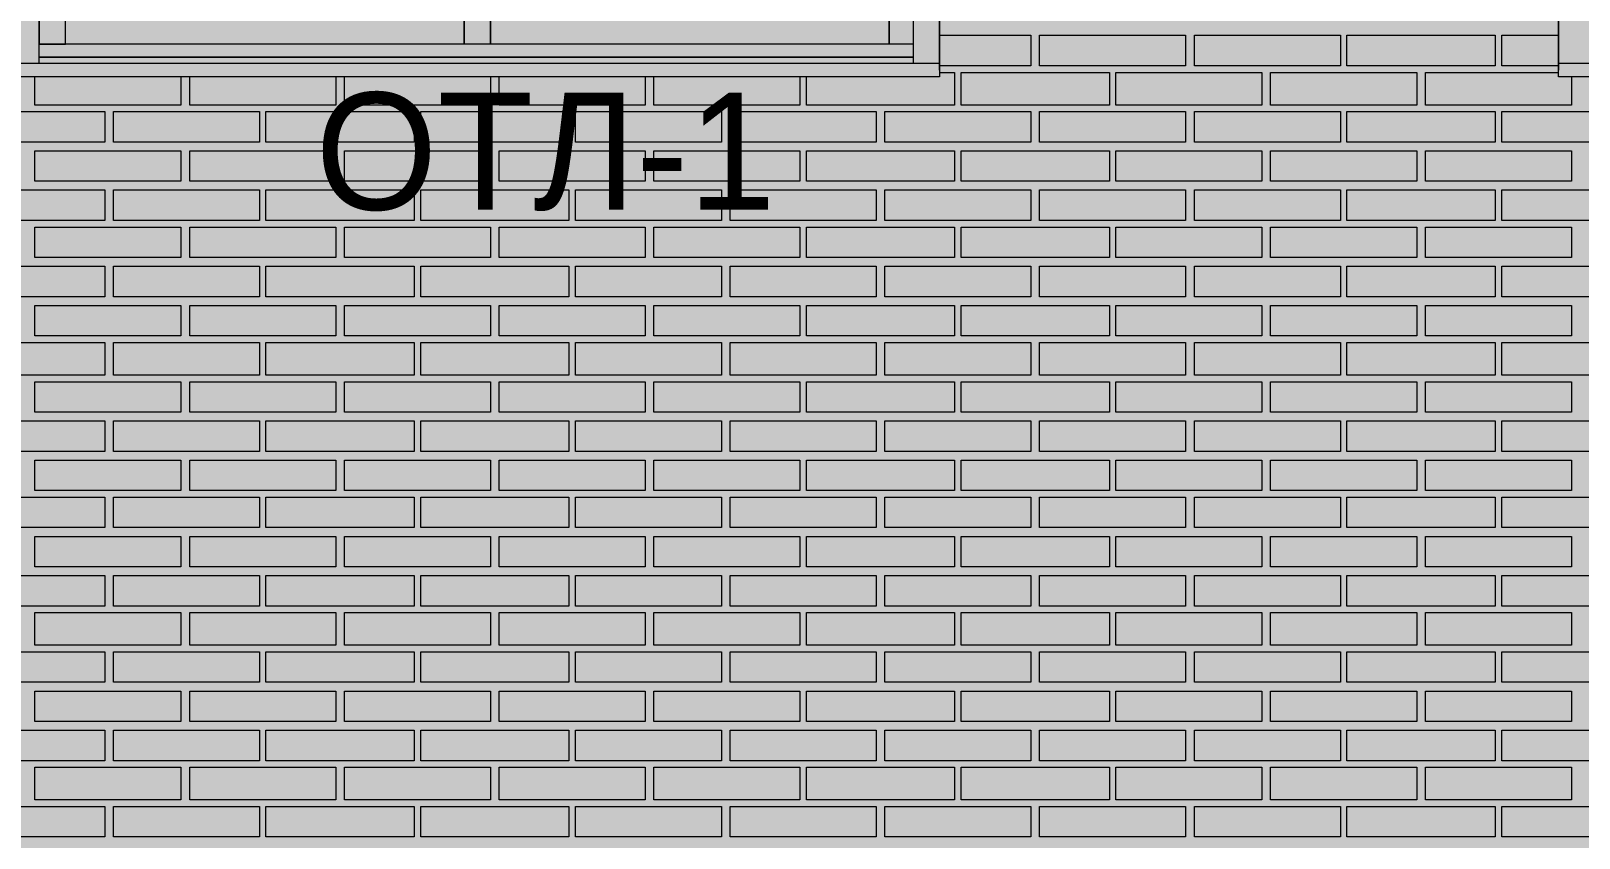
# Model space of a CAD drawing. Header units: millimetres. Extents: x -28928 to 100580, y -22867 to 36490.
# Drawn here: x 32026 to 35031, y 19599 to 21166 of the extents above; entities that cross this region are included whole.
import ezdxf

# ---------------------------------------------------------------- set-up
doc = ezdxf.new("R2010")
doc.units = ezdxf.units.MM
doc.layers.add('PDF _Геометрия', color=7, linetype='Continuous', true_color=0x8f8e8d)
doc.layers.add('PDF _Сплошная заливка', color=7, linetype='Continuous', true_color=0xffffff)
doc.layers.add('PDF _Текст', color=7, linetype='Continuous')

msp = doc.modelspace()

# ---------------------------------------------------------------- hatches: boundary and pattern name
at = {"layer": 'PDF _Сплошная заливка', "true_color": 0xdcd6cf, "transparency": 33554559}
msp.add_hatch(color=254, dxfattribs=at).paths.add_polyline_path([(19133.74774611586, 30089.12061882288), (19133.74774611586, 16343.3513880535), (52641.44005380855, 16343.3513880535), (52641.44005380855, 30089.12061882288)])

# ---------------------------------------------------------------- linework, layer by layer
at = {"layer": 'PDF _Геометрия', "color": 7, "lineweight": 9}
for points in [[(32041.82466919293, 21102.96677266893), (32041.82466919293, 21166.42831113047), (32041.82466919293, 22439.88984959204), (32041.82466919293, 21141.04369574586), (32092.59389996216, 21141.04369574586), (32092.59389996216, 22439.88984959204), (32092.59389996216, 23687.96677266897), (32041.82466919293, 23687.96677266897), (32041.82466919293, 22439.88984959204), (32041.82466919293, 23713.35138805359), (32041.82466919293, 23789.50523420743), (31991.05543842369, 23789.50523420743)], [(31991.05543842369, 23789.50523420743), (33789.13236150064, 23789.50523420743), (33789.13236150064, 21090.27446497663), (33789.13236150064, 21166.42831113047), (33789.13236150064, 22439.88984959204), (33789.13236150064, 23713.35138805359), (33789.13236150064, 23789.50523420743), (33738.36313073142, 23789.50523420743), (33738.36313073142, 23713.35138805359), (33738.36313073142, 22439.88984959204), (33738.36313073142, 21166.42831113047), (33738.36313073142, 21102.96677266893)], [(35041.44005380836, 23789.50523420743), (34990.67082303912, 23789.50523420743), (34990.67082303912, 23713.35138805359), (34990.67082303912, 22439.88984959204), (34990.67082303912, 21166.42831113047), (34990.67082303912, 21090.27446497663), (34990.67082303912, 23789.50523420743), (39788.36313073149, 23789.50523420743)], [(33738.36313073142, 21141.04369574586), (32041.82466919293, 21141.04369574586)], [(33789.13236150064, 21107.19754189971), (33789.13236150064, 21102.96677266893), (31991.05543842369, 21102.96677266893), (31991.05543842369, 21107.19754189971)], [(33789.13236150064, 21102.96677266893), (33789.13236150064, 21077.58215728432), (31991.05543842369, 21077.58215728432), (31991.05543842369, 21102.96677266893)], [(33738.36313073142, 21115.65908036124), (32041.82466919293, 21115.65908036124), (33738.36313073142, 21115.65908036124)], [(33738.36313073142, 21115.65908036124), (32041.82466919293, 21115.65908036124)], [(39788.36313073149, 21107.19754189971), (39788.36313073149, 21102.96677266893), (34990.67082303912, 21102.96677266893), (34990.67082303912, 21107.19754189971)], [(39788.36313073149, 21102.96677266893), (39788.36313073149, 21077.58215728432), (34990.67082303912, 21077.58215728432), (34990.67082303912, 21102.96677266893)], [(33789.13236150064, 21086.04369574586), (33789.13236150064, 21077.58215728432)], [(34990.67082303912, 21077.58215728432), (34990.67082303912, 21086.04369574586)]]:
    msp.add_lwpolyline(points, dxfattribs=at)
for points in [[(33691.82466919295, 23713.35138805359), (33691.82466919295, 23738.7360034382), (33738.36313073142, 23738.7360034382), (33738.36313073142, 23713.35138805359), (33738.36313073142, 22439.88984959204), (33738.36313073142, 21141.04369574586), (33691.82466919295, 21141.04369574586), (33691.82466919295, 22439.88984959204)], [(32917.59389996217, 21141.04369574586), (32866.82466919294, 21141.04369574586), (32092.59389996216, 21141.04369574586), (32092.59389996216, 21191.81292651509), (32866.82466919294, 21191.81292651509), (32866.82466919294, 21141.04369574586), (32866.82466919294, 22439.88984959204), (32866.82466919294, 23687.96677266897), (32917.59389996217, 23687.96677266897), (32917.59389996217, 22439.88984959204)], [(33691.82466919295, 21141.04369574586), (32917.59389996217, 21141.04369574586), (32917.59389996217, 21191.81292651509), (33691.82466919295, 21191.81292651509)]]:
    msp.add_lwpolyline(points, close=True, dxfattribs=at)
at = {"layer": 'PDF _Геометрия', "lineweight": 9}
for points in [[(33789.13236150064, 21157.96677266895), (33827.20928457758, 21157.96677266895), (33966.82466919295, 21157.96677266895), (33966.82466919295, 21098.73600343817), (33827.20928457758, 21098.73600343817), (33789.13236150064, 21098.73600343817)], [(34990.67082303912, 21098.73600343817), (34880.67082303912, 21098.73600343817), (34880.67082303912, 21157.96677266895), (34990.67082303912, 21157.96677266895)], [(32316.82466919293, 21077.58215728432), (32316.82466919293, 21022.58215728432), (32033.3631307314, 21022.58215728432), (32033.3631307314, 21077.58215728432)], [(32617.20928457756, 21077.58215728432), (32617.20928457756, 21022.58215728432), (32333.74774611601, 21022.58215728432), (32333.74774611601, 21077.58215728432)], [(32917.59389996217, 21077.58215728432), (32917.59389996217, 21022.58215728432), (32634.13236150063, 21022.58215728432), (32634.13236150063, 21077.58215728432)], [(33217.9785153468, 21077.58215728432), (33217.9785153468, 21022.58215728432), (32934.51697688526, 21022.58215728432), (32934.51697688526, 21077.58215728432)], [(33518.36313073142, 21077.58215728432), (33518.36313073142, 21022.58215728432), (33234.90159226986, 21022.58215728432), (33234.90159226986, 21077.58215728432)], [(33789.13236150064, 21086.04369574586), (33818.74774611603, 21086.04369574586), (33818.74774611603, 21022.58215728432), (33531.05543842373, 21022.58215728432), (33531.05543842373, 21077.58215728432)], [(35016.05543842375, 21077.58215728432), (35016.05543842375, 21022.58215728432), (34732.59389996219, 21022.58215728432), (34732.59389996219, 21086.04369574586), (34990.67082303912, 21086.04369574586)]]:
    msp.add_lwpolyline(points, dxfattribs=at)
for points in [[(34267.20928457758, 21098.73600343817), (34123.36313073141, 21098.73600343817), (33983.74774611603, 21098.73600343817), (33983.74774611603, 21157.96677266895), (34123.36313073141, 21157.96677266895), (34267.20928457758, 21157.96677266895)], [(34567.59389996219, 21098.73600343817), (34423.74774611605, 21098.73600343817), (34284.13236150065, 21098.73600343817), (34284.13236150065, 21157.96677266895), (34423.74774611605, 21157.96677266895), (34567.59389996219, 21157.96677266895)], [(34867.97851534681, 21098.73600343817), (34724.13236150067, 21098.73600343817), (34580.2862076545, 21098.73600343817), (34580.2862076545, 21157.96677266895), (34724.13236150067, 21157.96677266895), (34867.97851534681, 21157.96677266895)], [(34119.13236150065, 21086.04369574586), (34119.13236150065, 21022.58215728432), (33831.44005380833, 21022.58215728432), (33831.44005380833, 21086.04369574586)], [(34415.2862076545, 21086.04369574586), (34415.2862076545, 21022.58215728432), (34131.82466919295, 21022.58215728432), (34131.82466919295, 21086.04369574586)], [(34715.67082303912, 21086.04369574586), (34715.67082303912, 21022.58215728432), (34432.20928457758, 21022.58215728432), (34432.20928457758, 21086.04369574586)], [(32168.74774611601, 20950.65908036124), (32024.90159226986, 20950.65908036124), (31885.28620765447, 20950.65908036124), (31885.28620765447, 21009.88984959201), (32024.90159226986, 21009.88984959201), (32168.74774611601, 21009.88984959201)], [(32469.13236150063, 20950.65908036124), (32325.28620765448, 20950.65908036124), (32185.6708230391, 20950.65908036124), (32185.6708230391, 21009.88984959201), (32325.28620765448, 21009.88984959201), (32469.13236150063, 21009.88984959201)], [(32769.51697688525, 20950.65908036124), (32625.67082303909, 20950.65908036124), (32481.82466919294, 20950.65908036124), (32481.82466919294, 21009.88984959201), (32625.67082303909, 21009.88984959201), (32769.51697688525, 21009.88984959201)], [(33069.90159226986, 20950.65908036124), (32926.05543842372, 20950.65908036124), (32782.20928457756, 20950.65908036124), (32782.20928457756, 21009.88984959201), (32926.05543842372, 21009.88984959201), (33069.90159226986, 21009.88984959201)], [(33366.05543842372, 20950.65908036124), (33226.44005380834, 20950.65908036124), (33082.59389996217, 20950.65908036124), (33082.59389996217, 21009.88984959201), (33226.44005380834, 21009.88984959201), (33366.05543842372, 21009.88984959201)], [(33666.44005380833, 20950.65908036124), (33526.82466919294, 20950.65908036124), (33382.9785153468, 20950.65908036124), (33382.9785153468, 21009.88984959201), (33526.82466919294, 21009.88984959201), (33666.44005380833, 21009.88984959201)], [(33966.82466919295, 20950.65908036124), (33827.20928457758, 20950.65908036124), (33683.36313073142, 20950.65908036124), (33683.36313073142, 21009.88984959201), (33827.20928457758, 21009.88984959201), (33966.82466919295, 21009.88984959201)], [(34267.20928457758, 20950.65908036124), (34123.36313073141, 20950.65908036124), (33983.74774611603, 20950.65908036124), (33983.74774611603, 21009.88984959201), (34123.36313073141, 21009.88984959201), (34267.20928457758, 21009.88984959201)], [(34567.59389996219, 20950.65908036124), (34423.74774611605, 20950.65908036124), (34284.13236150065, 20950.65908036124), (34284.13236150065, 21009.88984959201), (34423.74774611605, 21009.88984959201), (34567.59389996219, 21009.88984959201)], [(34867.97851534681, 20950.65908036124), (34724.13236150067, 20950.65908036124), (34580.2862076545, 20950.65908036124), (34580.2862076545, 21009.88984959201), (34724.13236150067, 21009.88984959201), (34867.97851534681, 21009.88984959201)], [(35168.36313073144, 20950.65908036124), (35024.51697688526, 20950.65908036124), (34880.67082303912, 20950.65908036124), (34880.67082303912, 21009.88984959201), (35024.51697688526, 21009.88984959201), (35168.36313073144, 21009.88984959201)], [(32316.82466919293, 20933.73600343817), (32316.82466919293, 20874.50523420739), (32033.3631307314, 20874.50523420739), (32033.3631307314, 20933.73600343817)], [(32617.20928457756, 20933.73600343817), (32617.20928457756, 20874.50523420739), (32333.74774611601, 20874.50523420739), (32333.74774611601, 20933.73600343817)], [(32917.59389996217, 20933.73600343817), (32917.59389996217, 20874.50523420739), (32634.13236150063, 20874.50523420739), (32634.13236150063, 20933.73600343817)], [(33217.9785153468, 20933.73600343817), (33217.9785153468, 20874.50523420739), (32934.51697688526, 20874.50523420739), (32934.51697688526, 20933.73600343817)], [(33518.36313073142, 20933.73600343817), (33518.36313073142, 20874.50523420739), (33234.90159226986, 20874.50523420739), (33234.90159226986, 20933.73600343817)], [(33818.74774611603, 20933.73600343817), (33818.74774611603, 20874.50523420739), (33531.05543842373, 20874.50523420739), (33531.05543842373, 20933.73600343817)], [(34119.13236150065, 20933.73600343817), (34119.13236150065, 20874.50523420739), (33831.44005380833, 20874.50523420739), (33831.44005380833, 20933.73600343817)], [(34415.2862076545, 20933.73600343817), (34415.2862076545, 20874.50523420739), (34131.82466919295, 20874.50523420739), (34131.82466919295, 20933.73600343817)], [(34715.67082303912, 20933.73600343817), (34715.67082303912, 20874.50523420739), (34432.20928457758, 20874.50523420739), (34432.20928457758, 20933.73600343817)], [(35016.05543842375, 20933.73600343817), (35016.05543842375, 20874.50523420739), (34732.59389996219, 20874.50523420739), (34732.59389996219, 20933.73600343817)], [(32168.74774611601, 20798.35138805354), (32024.90159226986, 20798.35138805354), (31885.28620765447, 20798.35138805354), (31885.28620765447, 20857.58215728432), (32024.90159226986, 20857.58215728432), (32168.74774611601, 20857.58215728432)], [(32469.13236150063, 20798.35138805354), (32325.28620765448, 20798.35138805354), (32185.6708230391, 20798.35138805354), (32185.6708230391, 20857.58215728432), (32325.28620765448, 20857.58215728432), (32469.13236150063, 20857.58215728432)], [(32769.51697688525, 20798.35138805354), (32625.67082303909, 20798.35138805354), (32481.82466919294, 20798.35138805354), (32481.82466919294, 20857.58215728432), (32625.67082303909, 20857.58215728432), (32769.51697688525, 20857.58215728432)], [(33069.90159226986, 20798.35138805354), (32926.05543842372, 20798.35138805354), (32782.20928457756, 20798.35138805354), (32782.20928457756, 20857.58215728432), (32926.05543842372, 20857.58215728432), (33069.90159226986, 20857.58215728432)], [(33366.05543842372, 20798.35138805354), (33226.44005380834, 20798.35138805354), (33082.59389996217, 20798.35138805354), (33082.59389996217, 20857.58215728432), (33226.44005380834, 20857.58215728432), (33366.05543842372, 20857.58215728432)], [(33666.44005380833, 20798.35138805354), (33526.82466919294, 20798.35138805354), (33382.9785153468, 20798.35138805354), (33382.9785153468, 20857.58215728432), (33526.82466919294, 20857.58215728432), (33666.44005380833, 20857.58215728432)], [(33966.82466919295, 20798.35138805354), (33827.20928457758, 20798.35138805354), (33683.36313073142, 20798.35138805354), (33683.36313073142, 20857.58215728432), (33827.20928457758, 20857.58215728432), (33966.82466919295, 20857.58215728432)], [(34267.20928457758, 20798.35138805354), (34123.36313073141, 20798.35138805354), (33983.74774611603, 20798.35138805354), (33983.74774611603, 20857.58215728432), (34123.36313073141, 20857.58215728432), (34267.20928457758, 20857.58215728432)], [(34567.59389996219, 20798.35138805354), (34423.74774611605, 20798.35138805354), (34284.13236150065, 20798.35138805354), (34284.13236150065, 20857.58215728432), (34423.74774611605, 20857.58215728432), (34567.59389996219, 20857.58215728432)], [(34867.97851534681, 20798.35138805354), (34724.13236150067, 20798.35138805354), (34580.2862076545, 20798.35138805354), (34580.2862076545, 20857.58215728432), (34724.13236150067, 20857.58215728432), (34867.97851534681, 20857.58215728432)], [(35168.36313073144, 20798.35138805354), (35024.51697688526, 20798.35138805354), (34880.67082303912, 20798.35138805354), (34880.67082303912, 20857.58215728432), (35024.51697688526, 20857.58215728432), (35168.36313073144, 20857.58215728432)], [(32316.82466919293, 20785.65908036124), (32316.82466919293, 20726.42831113048), (32033.3631307314, 20726.42831113048), (32033.3631307314, 20785.65908036124)], [(32617.20928457756, 20785.65908036124), (32617.20928457756, 20726.42831113048), (32333.74774611601, 20726.42831113048), (32333.74774611601, 20785.65908036124)], [(32917.59389996217, 20785.65908036124), (32917.59389996217, 20726.42831113048), (32634.13236150063, 20726.42831113048), (32634.13236150063, 20785.65908036124)], [(33217.9785153468, 20785.65908036124), (33217.9785153468, 20726.42831113048), (32934.51697688526, 20726.42831113048), (32934.51697688526, 20785.65908036124)], [(33518.36313073142, 20785.65908036124), (33518.36313073142, 20726.42831113048), (33234.90159226986, 20726.42831113048), (33234.90159226986, 20785.65908036124)], [(33818.74774611603, 20785.65908036124), (33818.74774611603, 20726.42831113048), (33531.05543842373, 20726.42831113048), (33531.05543842373, 20785.65908036124)], [(34119.13236150065, 20785.65908036124), (34119.13236150065, 20726.42831113048), (33831.44005380833, 20726.42831113048), (33831.44005380833, 20785.65908036124)], [(34415.2862076545, 20785.65908036124), (34415.2862076545, 20726.42831113048), (34131.82466919295, 20726.42831113048), (34131.82466919295, 20785.65908036124)], [(34715.67082303912, 20785.65908036124), (34715.67082303912, 20726.42831113048), (34432.20928457758, 20726.42831113048), (34432.20928457758, 20785.65908036124)], [(35016.05543842375, 20785.65908036124), (35016.05543842375, 20726.42831113048), (34732.59389996219, 20726.42831113048), (34732.59389996219, 20785.65908036124)], [(32168.74774611601, 20650.27446497664), (32024.90159226986, 20650.27446497664), (31885.28620765447, 20650.27446497664), (31885.28620765447, 20709.50523420739), (32024.90159226986, 20709.50523420739), (32168.74774611601, 20709.50523420739)], [(32469.13236150063, 20650.27446497664), (32325.28620765448, 20650.27446497664), (32185.6708230391, 20650.27446497664), (32185.6708230391, 20709.50523420739), (32325.28620765448, 20709.50523420739), (32469.13236150063, 20709.50523420739)], [(32769.51697688525, 20650.27446497664), (32625.67082303909, 20650.27446497664), (32481.82466919294, 20650.27446497664), (32481.82466919294, 20709.50523420739), (32625.67082303909, 20709.50523420739), (32769.51697688525, 20709.50523420739)], [(33069.90159226986, 20650.27446497664), (32926.05543842372, 20650.27446497664), (32782.20928457756, 20650.27446497664), (32782.20928457756, 20709.50523420739), (32926.05543842372, 20709.50523420739), (33069.90159226986, 20709.50523420739)], [(33366.05543842372, 20650.27446497664), (33226.44005380834, 20650.27446497664), (33082.59389996217, 20650.27446497664), (33082.59389996217, 20709.50523420739), (33226.44005380834, 20709.50523420739), (33366.05543842372, 20709.50523420739)], [(33666.44005380833, 20650.27446497664), (33526.82466919294, 20650.27446497664), (33382.9785153468, 20650.27446497664), (33382.9785153468, 20709.50523420739), (33526.82466919294, 20709.50523420739), (33666.44005380833, 20709.50523420739)], [(33966.82466919295, 20650.27446497664), (33827.20928457758, 20650.27446497664), (33683.36313073142, 20650.27446497664), (33683.36313073142, 20709.50523420739), (33827.20928457758, 20709.50523420739), (33966.82466919295, 20709.50523420739)], [(34267.20928457758, 20650.27446497664), (34123.36313073141, 20650.27446497664), (33983.74774611603, 20650.27446497664), (33983.74774611603, 20709.50523420739), (34123.36313073141, 20709.50523420739), (34267.20928457758, 20709.50523420739)], [(34567.59389996219, 20650.27446497664), (34423.74774611605, 20650.27446497664), (34284.13236150065, 20650.27446497664), (34284.13236150065, 20709.50523420739), (34423.74774611605, 20709.50523420739), (34567.59389996219, 20709.50523420739)], [(34867.97851534681, 20650.27446497664), (34724.13236150067, 20650.27446497664), (34580.2862076545, 20650.27446497664), (34580.2862076545, 20709.50523420739), (34724.13236150067, 20709.50523420739), (34867.97851534681, 20709.50523420739)], [(35168.36313073144, 20650.27446497664), (35024.51697688526, 20650.27446497664), (34880.67082303912, 20650.27446497664), (34880.67082303912, 20709.50523420739), (35024.51697688526, 20709.50523420739), (35168.36313073144, 20709.50523420739)], [(32316.82466919293, 20633.35138805354), (32316.82466919293, 20574.12061882278), (32033.3631307314, 20574.12061882278), (32033.3631307314, 20633.35138805354)], [(32617.20928457756, 20633.35138805354), (32617.20928457756, 20574.12061882278), (32333.74774611601, 20574.12061882278), (32333.74774611601, 20633.35138805354)], [(32917.59389996217, 20633.35138805354), (32917.59389996217, 20574.12061882278), (32634.13236150063, 20574.12061882278), (32634.13236150063, 20633.35138805354)], [(33217.9785153468, 20633.35138805354), (33217.9785153468, 20574.12061882278), (32934.51697688526, 20574.12061882278), (32934.51697688526, 20633.35138805354)], [(33518.36313073142, 20633.35138805354), (33518.36313073142, 20574.12061882278), (33234.90159226986, 20574.12061882278), (33234.90159226986, 20633.35138805354)], [(33818.74774611603, 20633.35138805354), (33818.74774611603, 20574.12061882278), (33531.05543842373, 20574.12061882278), (33531.05543842373, 20633.35138805354)], [(34119.13236150065, 20633.35138805354), (34119.13236150065, 20574.12061882278), (33831.44005380833, 20574.12061882278), (33831.44005380833, 20633.35138805354)], [(34415.2862076545, 20633.35138805354), (34415.2862076545, 20574.12061882278), (34131.82466919295, 20574.12061882278), (34131.82466919295, 20633.35138805354)], [(34715.67082303912, 20633.35138805354), (34715.67082303912, 20574.12061882278), (34432.20928457758, 20574.12061882278), (34432.20928457758, 20633.35138805354)], [(35016.05543842375, 20633.35138805354), (35016.05543842375, 20574.12061882278), (34732.59389996219, 20574.12061882278), (34732.59389996219, 20633.35138805354)], [(32168.74774611601, 20497.96677266894), (32024.90159226986, 20497.96677266894), (31885.28620765447, 20497.96677266894), (31885.28620765447, 20561.42831113048), (32024.90159226986, 20561.42831113048), (32168.74774611601, 20561.42831113048)], [(32469.13236150063, 20497.96677266894), (32325.28620765448, 20497.96677266894), (32185.6708230391, 20497.96677266894), (32185.6708230391, 20561.42831113048), (32325.28620765448, 20561.42831113048), (32469.13236150063, 20561.42831113048)], [(32769.51697688525, 20497.96677266894), (32625.67082303909, 20497.96677266894), (32481.82466919294, 20497.96677266894), (32481.82466919294, 20561.42831113048), (32625.67082303909, 20561.42831113048), (32769.51697688525, 20561.42831113048)], [(33069.90159226986, 20497.96677266894), (32926.05543842372, 20497.96677266894), (32782.20928457756, 20497.96677266894), (32782.20928457756, 20561.42831113048), (32926.05543842372, 20561.42831113048), (33069.90159226986, 20561.42831113048)], [(33366.05543842372, 20497.96677266894), (33226.44005380834, 20497.96677266894), (33082.59389996217, 20497.96677266894), (33082.59389996217, 20561.42831113048), (33226.44005380834, 20561.42831113048), (33366.05543842372, 20561.42831113048)], [(33666.44005380833, 20497.96677266894), (33526.82466919294, 20497.96677266894), (33382.9785153468, 20497.96677266894), (33382.9785153468, 20561.42831113048), (33526.82466919294, 20561.42831113048), (33666.44005380833, 20561.42831113048)], [(33966.82466919295, 20497.96677266894), (33827.20928457758, 20497.96677266894), (33683.36313073142, 20497.96677266894), (33683.36313073142, 20561.42831113048), (33827.20928457758, 20561.42831113048), (33966.82466919295, 20561.42831113048)], [(34267.20928457758, 20497.96677266894), (34123.36313073141, 20497.96677266894), (33983.74774611603, 20497.96677266894), (33983.74774611603, 20561.42831113048), (34123.36313073141, 20561.42831113048), (34267.20928457758, 20561.42831113048)], [(34567.59389996219, 20497.96677266894), (34423.74774611605, 20497.96677266894), (34284.13236150065, 20497.96677266894), (34284.13236150065, 20561.42831113048), (34423.74774611605, 20561.42831113048), (34567.59389996219, 20561.42831113048)], [(34867.97851534681, 20497.96677266894), (34724.13236150067, 20497.96677266894), (34580.2862076545, 20497.96677266894), (34580.2862076545, 20561.42831113048), (34724.13236150067, 20561.42831113048), (34867.97851534681, 20561.42831113048)], [(35168.36313073144, 20497.96677266894), (35024.51697688526, 20497.96677266894), (34880.67082303912, 20497.96677266894), (34880.67082303912, 20561.42831113048), (35024.51697688526, 20561.42831113048), (35168.36313073144, 20561.42831113048)], [(32316.82466919293, 20485.27446497663), (32316.82466919293, 20426.04369574586), (32033.3631307314, 20426.04369574586), (32033.3631307314, 20485.27446497663)], [(32617.20928457756, 20485.27446497663), (32617.20928457756, 20426.04369574586), (32333.74774611601, 20426.04369574586), (32333.74774611601, 20485.27446497663)], [(32917.59389996217, 20485.27446497663), (32917.59389996217, 20426.04369574586), (32634.13236150063, 20426.04369574586), (32634.13236150063, 20485.27446497663)], [(33217.9785153468, 20485.27446497663), (33217.9785153468, 20426.04369574586), (32934.51697688526, 20426.04369574586), (32934.51697688526, 20485.27446497663)], [(33518.36313073142, 20485.27446497663), (33518.36313073142, 20426.04369574586), (33234.90159226986, 20426.04369574586), (33234.90159226986, 20485.27446497663)], [(33818.74774611603, 20485.27446497663), (33818.74774611603, 20426.04369574586), (33531.05543842373, 20426.04369574586), (33531.05543842373, 20485.27446497663)], [(34119.13236150065, 20485.27446497663), (34119.13236150065, 20426.04369574586), (33831.44005380833, 20426.04369574586), (33831.44005380833, 20485.27446497663)], [(34415.2862076545, 20485.27446497663), (34415.2862076545, 20426.04369574586), (34131.82466919295, 20426.04369574586), (34131.82466919295, 20485.27446497663)], [(34715.67082303912, 20485.27446497663), (34715.67082303912, 20426.04369574586), (34432.20928457758, 20426.04369574586), (34432.20928457758, 20485.27446497663)], [(35016.05543842375, 20485.27446497663), (35016.05543842375, 20426.04369574586), (34732.59389996219, 20426.04369574586), (34732.59389996219, 20485.27446497663)], [(32168.74774611601, 20349.889849592), (32024.90159226986, 20349.889849592), (31885.28620765447, 20349.889849592), (31885.28620765447, 20409.12061882278), (32024.90159226986, 20409.12061882278), (32168.74774611601, 20409.12061882278)], [(32469.13236150063, 20349.889849592), (32325.28620765448, 20349.889849592), (32185.6708230391, 20349.889849592), (32185.6708230391, 20409.12061882278), (32325.28620765448, 20409.12061882278), (32469.13236150063, 20409.12061882278)], [(32769.51697688525, 20349.889849592), (32625.67082303909, 20349.889849592), (32481.82466919294, 20349.889849592), (32481.82466919294, 20409.12061882278), (32625.67082303909, 20409.12061882278), (32769.51697688525, 20409.12061882278)], [(33069.90159226986, 20349.889849592), (32926.05543842372, 20349.889849592), (32782.20928457756, 20349.889849592), (32782.20928457756, 20409.12061882278), (32926.05543842372, 20409.12061882278), (33069.90159226986, 20409.12061882278)], [(33366.05543842372, 20349.889849592), (33226.44005380834, 20349.889849592), (33082.59389996217, 20349.889849592), (33082.59389996217, 20409.12061882278), (33226.44005380834, 20409.12061882278), (33366.05543842372, 20409.12061882278)], [(33666.44005380833, 20349.889849592), (33526.82466919294, 20349.889849592), (33382.9785153468, 20349.889849592), (33382.9785153468, 20409.12061882278), (33526.82466919294, 20409.12061882278), (33666.44005380833, 20409.12061882278)], [(33966.82466919295, 20349.889849592), (33827.20928457758, 20349.889849592), (33683.36313073142, 20349.889849592), (33683.36313073142, 20409.12061882278), (33827.20928457758, 20409.12061882278), (33966.82466919295, 20409.12061882278)], [(34267.20928457758, 20349.889849592), (34123.36313073141, 20349.889849592), (33983.74774611603, 20349.889849592), (33983.74774611603, 20409.12061882278), (34123.36313073141, 20409.12061882278), (34267.20928457758, 20409.12061882278)], [(34567.59389996219, 20349.889849592), (34423.74774611605, 20349.889849592), (34284.13236150065, 20349.889849592), (34284.13236150065, 20409.12061882278), (34423.74774611605, 20409.12061882278), (34567.59389996219, 20409.12061882278)], [(34867.97851534681, 20349.889849592), (34724.13236150067, 20349.889849592), (34580.2862076545, 20349.889849592), (34580.2862076545, 20409.12061882278), (34724.13236150067, 20409.12061882278), (34867.97851534681, 20409.12061882278)], [(35168.36313073144, 20349.889849592), (35024.51697688526, 20349.889849592), (34880.67082303912, 20349.889849592), (34880.67082303912, 20409.12061882278), (35024.51697688526, 20409.12061882278), (35168.36313073144, 20409.12061882278)], [(32316.82466919293, 20332.96677266893), (32316.82466919293, 20273.73600343816), (32033.3631307314, 20273.73600343816), (32033.3631307314, 20332.96677266893)], [(32617.20928457756, 20332.96677266893), (32617.20928457756, 20273.73600343816), (32333.74774611601, 20273.73600343816), (32333.74774611601, 20332.96677266893)], [(32917.59389996217, 20332.96677266893), (32917.59389996217, 20273.73600343816), (32634.13236150063, 20273.73600343816), (32634.13236150063, 20332.96677266893)], [(33217.9785153468, 20332.96677266893), (33217.9785153468, 20273.73600343816), (32934.51697688526, 20273.73600343816), (32934.51697688526, 20332.96677266893)], [(33518.36313073142, 20332.96677266893), (33518.36313073142, 20273.73600343816), (33234.90159226986, 20273.73600343816), (33234.90159226986, 20332.96677266893)], [(33818.74774611603, 20332.96677266893), (33818.74774611603, 20273.73600343816), (33531.05543842373, 20273.73600343816), (33531.05543842373, 20332.96677266893)], [(34119.13236150065, 20332.96677266893), (34119.13236150065, 20273.73600343816), (33831.44005380833, 20273.73600343816), (33831.44005380833, 20332.96677266893)], [(34415.2862076545, 20332.96677266893), (34415.2862076545, 20273.73600343816), (34131.82466919295, 20273.73600343816), (34131.82466919295, 20332.96677266893)], [(34715.67082303912, 20332.96677266893), (34715.67082303912, 20273.73600343816), (34432.20928457758, 20273.73600343816), (34432.20928457758, 20332.96677266893)], [(35016.05543842375, 20332.96677266893), (35016.05543842375, 20273.73600343816), (34732.59389996219, 20273.73600343816), (34732.59389996219, 20332.96677266893)], [(32168.74774611601, 20201.81292651507), (32024.90159226986, 20201.81292651507), (31885.28620765447, 20201.81292651507), (31885.28620765447, 20261.04369574586), (32024.90159226986, 20261.04369574586), (32168.74774611601, 20261.04369574586)], [(32469.13236150063, 20201.81292651507), (32325.28620765448, 20201.81292651507), (32185.6708230391, 20201.81292651507), (32185.6708230391, 20261.04369574586), (32325.28620765448, 20261.04369574586), (32469.13236150063, 20261.04369574586)], [(32769.51697688525, 20201.81292651507), (32625.67082303909, 20201.81292651507), (32481.82466919294, 20201.81292651507), (32481.82466919294, 20261.04369574586), (32625.67082303909, 20261.04369574586), (32769.51697688525, 20261.04369574586)], [(33069.90159226986, 20201.81292651507), (32926.05543842372, 20201.81292651507), (32782.20928457756, 20201.81292651507), (32782.20928457756, 20261.04369574586), (32926.05543842372, 20261.04369574586), (33069.90159226986, 20261.04369574586)], [(33366.05543842372, 20201.81292651507), (33226.44005380834, 20201.81292651507), (33082.59389996217, 20201.81292651507), (33082.59389996217, 20261.04369574586), (33226.44005380834, 20261.04369574586), (33366.05543842372, 20261.04369574586)], [(33666.44005380833, 20201.81292651507), (33526.82466919294, 20201.81292651507), (33382.9785153468, 20201.81292651507), (33382.9785153468, 20261.04369574586), (33526.82466919294, 20261.04369574586), (33666.44005380833, 20261.04369574586)], [(33966.82466919295, 20201.81292651507), (33827.20928457758, 20201.81292651507), (33683.36313073142, 20201.81292651507), (33683.36313073142, 20261.04369574586), (33827.20928457758, 20261.04369574586), (33966.82466919295, 20261.04369574586)], [(34267.20928457758, 20201.81292651507), (34123.36313073141, 20201.81292651507), (33983.74774611603, 20201.81292651507), (33983.74774611603, 20261.04369574586), (34123.36313073141, 20261.04369574586), (34267.20928457758, 20261.04369574586)], [(34567.59389996219, 20201.81292651507), (34423.74774611605, 20201.81292651507), (34284.13236150065, 20201.81292651507), (34284.13236150065, 20261.04369574586), (34423.74774611605, 20261.04369574586), (34567.59389996219, 20261.04369574586)], [(34867.97851534681, 20201.81292651507), (34724.13236150067, 20201.81292651507), (34580.2862076545, 20201.81292651507), (34580.2862076545, 20261.04369574586), (34724.13236150067, 20261.04369574586), (34867.97851534681, 20261.04369574586)], [(35168.36313073144, 20201.81292651507), (35024.51697688526, 20201.81292651507), (34880.67082303912, 20201.81292651507), (34880.67082303912, 20261.04369574586), (35024.51697688526, 20261.04369574586), (35168.36313073144, 20261.04369574586)], [(32316.82466919293, 20184.889849592), (32316.82466919293, 20125.65908036123), (32033.3631307314, 20125.65908036123), (32033.3631307314, 20184.889849592)], [(32617.20928457756, 20184.889849592), (32617.20928457756, 20125.65908036123), (32333.74774611601, 20125.65908036123), (32333.74774611601, 20184.889849592)], [(32917.59389996217, 20184.889849592), (32917.59389996217, 20125.65908036123), (32634.13236150063, 20125.65908036123), (32634.13236150063, 20184.889849592)], [(33217.9785153468, 20184.889849592), (33217.9785153468, 20125.65908036123), (32934.51697688526, 20125.65908036123), (32934.51697688526, 20184.889849592)], [(33518.36313073142, 20184.889849592), (33518.36313073142, 20125.65908036123), (33234.90159226986, 20125.65908036123), (33234.90159226986, 20184.889849592)], [(33818.74774611603, 20184.889849592), (33818.74774611603, 20125.65908036123), (33531.05543842373, 20125.65908036123), (33531.05543842373, 20184.889849592)], [(34119.13236150065, 20184.889849592), (34119.13236150065, 20125.65908036123), (33831.44005380833, 20125.65908036123), (33831.44005380833, 20184.889849592)], [(34415.2862076545, 20184.889849592), (34415.2862076545, 20125.65908036123), (34131.82466919295, 20125.65908036123), (34131.82466919295, 20184.889849592)], [(34715.67082303912, 20184.889849592), (34715.67082303912, 20125.65908036123), (34432.20928457758, 20125.65908036123), (34432.20928457758, 20184.889849592)], [(35016.05543842375, 20184.889849592), (35016.05543842375, 20125.65908036123), (34732.59389996219, 20125.65908036123), (34732.59389996219, 20184.889849592)], [(32168.74774611601, 20049.50523420738), (32024.90159226986, 20049.50523420738), (31885.28620765447, 20049.50523420738), (31885.28620765447, 20108.73600343816), (32024.90159226986, 20108.73600343816), (32168.74774611601, 20108.73600343816)], [(32469.13236150063, 20049.50523420738), (32325.28620765448, 20049.50523420738), (32185.6708230391, 20049.50523420738), (32185.6708230391, 20108.73600343816), (32325.28620765448, 20108.73600343816), (32469.13236150063, 20108.73600343816)], [(32769.51697688525, 20049.50523420738), (32625.67082303909, 20049.50523420738), (32481.82466919294, 20049.50523420738), (32481.82466919294, 20108.73600343816), (32625.67082303909, 20108.73600343816), (32769.51697688525, 20108.73600343816)], [(33069.90159226986, 20049.50523420738), (32926.05543842372, 20049.50523420738), (32782.20928457756, 20049.50523420738), (32782.20928457756, 20108.73600343816), (32926.05543842372, 20108.73600343816), (33069.90159226986, 20108.73600343816)], [(33366.05543842372, 20049.50523420738), (33226.44005380834, 20049.50523420738), (33082.59389996217, 20049.50523420738), (33082.59389996217, 20108.73600343816), (33226.44005380834, 20108.73600343816), (33366.05543842372, 20108.73600343816)], [(33666.44005380833, 20049.50523420738), (33526.82466919294, 20049.50523420738), (33382.9785153468, 20049.50523420738), (33382.9785153468, 20108.73600343816), (33526.82466919294, 20108.73600343816), (33666.44005380833, 20108.73600343816)], [(33966.82466919295, 20049.50523420738), (33827.20928457758, 20049.50523420738), (33683.36313073142, 20049.50523420738), (33683.36313073142, 20108.73600343816), (33827.20928457758, 20108.73600343816), (33966.82466919295, 20108.73600343816)], [(34267.20928457758, 20049.50523420738), (34123.36313073141, 20049.50523420738), (33983.74774611603, 20049.50523420738), (33983.74774611603, 20108.73600343816), (34123.36313073141, 20108.73600343816), (34267.20928457758, 20108.73600343816)], [(34567.59389996219, 20049.50523420738), (34423.74774611605, 20049.50523420738), (34284.13236150065, 20049.50523420738), (34284.13236150065, 20108.73600343816), (34423.74774611605, 20108.73600343816), (34567.59389996219, 20108.73600343816)], [(34867.97851534681, 20049.50523420738), (34724.13236150067, 20049.50523420738), (34580.2862076545, 20049.50523420738), (34580.2862076545, 20108.73600343816), (34724.13236150067, 20108.73600343816), (34867.97851534681, 20108.73600343816)], [(35168.36313073144, 20049.50523420738), (35024.51697688526, 20049.50523420738), (34880.67082303912, 20049.50523420738), (34880.67082303912, 20108.73600343816), (35024.51697688526, 20108.73600343816), (35168.36313073144, 20108.73600343816)], [(32316.82466919293, 20036.81292651507), (32316.82466919293, 19973.35138805354), (32033.3631307314, 19973.35138805354), (32033.3631307314, 20036.81292651507)], [(32617.20928457756, 20036.81292651507), (32617.20928457756, 19973.35138805354), (32333.74774611601, 19973.35138805354), (32333.74774611601, 20036.81292651507)], [(32917.59389996217, 20036.81292651507), (32917.59389996217, 19973.35138805354), (32634.13236150063, 19973.35138805354), (32634.13236150063, 20036.81292651507)], [(33217.9785153468, 20036.81292651507), (33217.9785153468, 19973.35138805354), (32934.51697688526, 19973.35138805354), (32934.51697688526, 20036.81292651507)], [(33518.36313073142, 20036.81292651507), (33518.36313073142, 19973.35138805354), (33234.90159226986, 19973.35138805354), (33234.90159226986, 20036.81292651507)], [(33818.74774611603, 20036.81292651507), (33818.74774611603, 19973.35138805354), (33531.05543842373, 19973.35138805354), (33531.05543842373, 20036.81292651507)], [(34119.13236150065, 20036.81292651507), (34119.13236150065, 19973.35138805354), (33831.44005380833, 19973.35138805354), (33831.44005380833, 20036.81292651507)], [(34415.2862076545, 20036.81292651507), (34415.2862076545, 19973.35138805354), (34131.82466919295, 19973.35138805354), (34131.82466919295, 20036.81292651507)], [(34715.67082303912, 20036.81292651507), (34715.67082303912, 19973.35138805354), (34432.20928457758, 19973.35138805354), (34432.20928457758, 20036.81292651507)], [(35016.05543842375, 20036.81292651507), (35016.05543842375, 19973.35138805354), (34732.59389996219, 19973.35138805354), (34732.59389996219, 20036.81292651507)], [(32168.74774611601, 19901.42831113047), (32024.90159226986, 19901.42831113047), (31885.28620765447, 19901.42831113047), (31885.28620765447, 19960.65908036123), (32024.90159226986, 19960.65908036123), (32168.74774611601, 19960.65908036123)], [(32469.13236150063, 19901.42831113047), (32325.28620765448, 19901.42831113047), (32185.6708230391, 19901.42831113047), (32185.6708230391, 19960.65908036123), (32325.28620765448, 19960.65908036123), (32469.13236150063, 19960.65908036123)], [(32769.51697688525, 19901.42831113047), (32625.67082303909, 19901.42831113047), (32481.82466919294, 19901.42831113047), (32481.82466919294, 19960.65908036123), (32625.67082303909, 19960.65908036123), (32769.51697688525, 19960.65908036123)], [(33069.90159226986, 19901.42831113047), (32926.05543842372, 19901.42831113047), (32782.20928457756, 19901.42831113047), (32782.20928457756, 19960.65908036123), (32926.05543842372, 19960.65908036123), (33069.90159226986, 19960.65908036123)], [(33366.05543842372, 19901.42831113047), (33226.44005380834, 19901.42831113047), (33082.59389996217, 19901.42831113047), (33082.59389996217, 19960.65908036123), (33226.44005380834, 19960.65908036123), (33366.05543842372, 19960.65908036123)], [(33666.44005380833, 19901.42831113047), (33526.82466919294, 19901.42831113047), (33382.9785153468, 19901.42831113047), (33382.9785153468, 19960.65908036123), (33526.82466919294, 19960.65908036123), (33666.44005380833, 19960.65908036123)], [(33966.82466919295, 19901.42831113047), (33827.20928457758, 19901.42831113047), (33683.36313073142, 19901.42831113047), (33683.36313073142, 19960.65908036123), (33827.20928457758, 19960.65908036123), (33966.82466919295, 19960.65908036123)], [(34267.20928457758, 19901.42831113047), (34123.36313073141, 19901.42831113047), (33983.74774611603, 19901.42831113047), (33983.74774611603, 19960.65908036123), (34123.36313073141, 19960.65908036123), (34267.20928457758, 19960.65908036123)], [(34567.59389996219, 19901.42831113047), (34423.74774611605, 19901.42831113047), (34284.13236150065, 19901.42831113047), (34284.13236150065, 19960.65908036123), (34423.74774611605, 19960.65908036123), (34567.59389996219, 19960.65908036123)], [(34867.97851534681, 19901.42831113047), (34724.13236150067, 19901.42831113047), (34580.2862076545, 19901.42831113047), (34580.2862076545, 19960.65908036123), (34724.13236150067, 19960.65908036123), (34867.97851534681, 19960.65908036123)], [(35168.36313073144, 19901.42831113047), (35024.51697688526, 19901.42831113047), (34880.67082303912, 19901.42831113047), (34880.67082303912, 19960.65908036123), (35024.51697688526, 19960.65908036123), (35168.36313073144, 19960.65908036123)], [(32316.82466919293, 19884.50523420738), (32316.82466919293, 19825.27446497662), (32033.3631307314, 19825.27446497662), (32033.3631307314, 19884.50523420738)], [(32617.20928457756, 19884.50523420738), (32617.20928457756, 19825.27446497662), (32333.74774611601, 19825.27446497662), (32333.74774611601, 19884.50523420738)], [(32917.59389996217, 19884.50523420738), (32917.59389996217, 19825.27446497662), (32634.13236150063, 19825.27446497662), (32634.13236150063, 19884.50523420738)], [(33217.9785153468, 19884.50523420738), (33217.9785153468, 19825.27446497662), (32934.51697688526, 19825.27446497662), (32934.51697688526, 19884.50523420738)], [(33518.36313073142, 19884.50523420738), (33518.36313073142, 19825.27446497662), (33234.90159226986, 19825.27446497662), (33234.90159226986, 19884.50523420738)], [(33818.74774611603, 19884.50523420738), (33818.74774611603, 19825.27446497662), (33531.05543842373, 19825.27446497662), (33531.05543842373, 19884.50523420738)], [(34119.13236150065, 19884.50523420738), (34119.13236150065, 19825.27446497662), (33831.44005380833, 19825.27446497662), (33831.44005380833, 19884.50523420738)], [(34415.2862076545, 19884.50523420738), (34415.2862076545, 19825.27446497662), (34131.82466919295, 19825.27446497662), (34131.82466919295, 19884.50523420738)], [(34715.67082303912, 19884.50523420738), (34715.67082303912, 19825.27446497662), (34432.20928457758, 19825.27446497662), (34432.20928457758, 19884.50523420738)], [(35016.05543842375, 19884.50523420738), (35016.05543842375, 19825.27446497662), (34732.59389996219, 19825.27446497662), (34732.59389996219, 19884.50523420738)], [(32168.74774611601, 19749.12061882278), (32024.90159226986, 19749.12061882278), (31885.28620765447, 19749.12061882278), (31885.28620765447, 19808.35138805354), (32024.90159226986, 19808.35138805354), (32168.74774611601, 19808.35138805354)], [(32469.13236150063, 19749.12061882278), (32325.28620765448, 19749.12061882278), (32185.6708230391, 19749.12061882278), (32185.6708230391, 19808.35138805354), (32325.28620765448, 19808.35138805354), (32469.13236150063, 19808.35138805354)], [(32769.51697688525, 19749.12061882278), (32625.67082303909, 19749.12061882278), (32481.82466919294, 19749.12061882278), (32481.82466919294, 19808.35138805354), (32625.67082303909, 19808.35138805354), (32769.51697688525, 19808.35138805354)], [(33069.90159226986, 19749.12061882278), (32926.05543842372, 19749.12061882278), (32782.20928457756, 19749.12061882278), (32782.20928457756, 19808.35138805354), (32926.05543842372, 19808.35138805354), (33069.90159226986, 19808.35138805354)], [(33366.05543842372, 19749.12061882278), (33226.44005380834, 19749.12061882278), (33082.59389996217, 19749.12061882278), (33082.59389996217, 19808.35138805354), (33226.44005380834, 19808.35138805354), (33366.05543842372, 19808.35138805354)], [(33666.44005380833, 19749.12061882278), (33526.82466919294, 19749.12061882278), (33382.9785153468, 19749.12061882278), (33382.9785153468, 19808.35138805354), (33526.82466919294, 19808.35138805354), (33666.44005380833, 19808.35138805354)], [(33966.82466919295, 19749.12061882278), (33827.20928457758, 19749.12061882278), (33683.36313073142, 19749.12061882278), (33683.36313073142, 19808.35138805354), (33827.20928457758, 19808.35138805354), (33966.82466919295, 19808.35138805354)], [(34267.20928457758, 19749.12061882278), (34123.36313073141, 19749.12061882278), (33983.74774611603, 19749.12061882278), (33983.74774611603, 19808.35138805354), (34123.36313073141, 19808.35138805354), (34267.20928457758, 19808.35138805354)], [(34567.59389996219, 19749.12061882278), (34423.74774611605, 19749.12061882278), (34284.13236150065, 19749.12061882278), (34284.13236150065, 19808.35138805354), (34423.74774611605, 19808.35138805354), (34567.59389996219, 19808.35138805354)], [(34867.97851534681, 19749.12061882278), (34724.13236150067, 19749.12061882278), (34580.2862076545, 19749.12061882278), (34580.2862076545, 19808.35138805354), (34724.13236150067, 19808.35138805354), (34867.97851534681, 19808.35138805354)], [(35168.36313073144, 19749.12061882278), (35024.51697688526, 19749.12061882278), (34880.67082303912, 19749.12061882278), (34880.67082303912, 19808.35138805354), (35024.51697688526, 19808.35138805354), (35168.36313073144, 19808.35138805354)], [(32316.82466919293, 19736.42831113046), (32316.82466919293, 19672.96677266893), (32033.3631307314, 19672.96677266893), (32033.3631307314, 19736.42831113046)], [(32617.20928457756, 19736.42831113046), (32617.20928457756, 19672.96677266893), (32333.74774611601, 19672.96677266893), (32333.74774611601, 19736.42831113046)], [(32917.59389996217, 19736.42831113046), (32917.59389996217, 19672.96677266893), (32634.13236150063, 19672.96677266893), (32634.13236150063, 19736.42831113046)], [(33217.9785153468, 19736.42831113046), (33217.9785153468, 19672.96677266893), (32934.51697688526, 19672.96677266893), (32934.51697688526, 19736.42831113046)], [(33518.36313073142, 19736.42831113046), (33518.36313073142, 19672.96677266893), (33234.90159226986, 19672.96677266893), (33234.90159226986, 19736.42831113046)], [(33818.74774611603, 19736.42831113046), (33818.74774611603, 19672.96677266893), (33531.05543842373, 19672.96677266893), (33531.05543842373, 19736.42831113046)], [(34119.13236150065, 19736.42831113046), (34119.13236150065, 19672.96677266893), (33831.44005380833, 19672.96677266893), (33831.44005380833, 19736.42831113046)], [(34415.2862076545, 19736.42831113046), (34415.2862076545, 19672.96677266893), (34131.82466919295, 19672.96677266893), (34131.82466919295, 19736.42831113046)], [(34715.67082303912, 19736.42831113046), (34715.67082303912, 19672.96677266893), (34432.20928457758, 19672.96677266893), (34432.20928457758, 19736.42831113046)], [(35016.05543842375, 19736.42831113046), (35016.05543842375, 19672.96677266893), (34732.59389996219, 19672.96677266893), (34732.59389996219, 19736.42831113046)], [(32168.74774611601, 19601.04369574585), (32024.90159226986, 19601.04369574585), (31885.28620765447, 19601.04369574585), (31885.28620765447, 19660.27446497662), (32024.90159226986, 19660.27446497662), (32168.74774611601, 19660.27446497662)], [(32469.13236150063, 19601.04369574585), (32325.28620765448, 19601.04369574585), (32185.6708230391, 19601.04369574585), (32185.6708230391, 19660.27446497662), (32325.28620765448, 19660.27446497662), (32469.13236150063, 19660.27446497662)], [(32769.51697688525, 19601.04369574585), (32625.67082303909, 19601.04369574585), (32481.82466919294, 19601.04369574585), (32481.82466919294, 19660.27446497662), (32625.67082303909, 19660.27446497662), (32769.51697688525, 19660.27446497662)], [(33069.90159226986, 19601.04369574585), (32926.05543842372, 19601.04369574585), (32782.20928457756, 19601.04369574585), (32782.20928457756, 19660.27446497662), (32926.05543842372, 19660.27446497662), (33069.90159226986, 19660.27446497662)], [(33366.05543842372, 19601.04369574585), (33226.44005380834, 19601.04369574585), (33082.59389996217, 19601.04369574585), (33082.59389996217, 19660.27446497662), (33226.44005380834, 19660.27446497662), (33366.05543842372, 19660.27446497662)], [(33666.44005380833, 19601.04369574585), (33526.82466919294, 19601.04369574585), (33382.9785153468, 19601.04369574585), (33382.9785153468, 19660.27446497662), (33526.82466919294, 19660.27446497662), (33666.44005380833, 19660.27446497662)], [(33966.82466919295, 19601.04369574585), (33827.20928457758, 19601.04369574585), (33683.36313073142, 19601.04369574585), (33683.36313073142, 19660.27446497662), (33827.20928457758, 19660.27446497662), (33966.82466919295, 19660.27446497662)], [(34267.20928457758, 19601.04369574585), (34123.36313073141, 19601.04369574585), (33983.74774611603, 19601.04369574585), (33983.74774611603, 19660.27446497662), (34123.36313073141, 19660.27446497662), (34267.20928457758, 19660.27446497662)], [(34567.59389996219, 19601.04369574585), (34423.74774611605, 19601.04369574585), (34284.13236150065, 19601.04369574585), (34284.13236150065, 19660.27446497662), (34423.74774611605, 19660.27446497662), (34567.59389996219, 19660.27446497662)], [(34867.97851534681, 19601.04369574585), (34724.13236150067, 19601.04369574585), (34580.2862076545, 19601.04369574585), (34580.2862076545, 19660.27446497662), (34724.13236150067, 19660.27446497662), (34867.97851534681, 19660.27446497662)], [(35168.36313073144, 19601.04369574585), (35024.51697688526, 19601.04369574585), (34880.67082303912, 19601.04369574585), (34880.67082303912, 19660.27446497662), (35024.51697688526, 19660.27446497662), (35168.36313073144, 19660.27446497662)]]:
    msp.add_lwpolyline(points, close=True, dxfattribs=at)

# ---------------------------------------------------------------- texts
at = {"layer": 'PDF _Текст', "insert": (32577.74389238187, 20931.3832449372), "char_height": 227.7084847294893, "attachment_point": 4, "style": ''}
msp.add_mtext('ОТЛ-1', dxfattribs=at)

doc.saveas('drawing.dxf')
